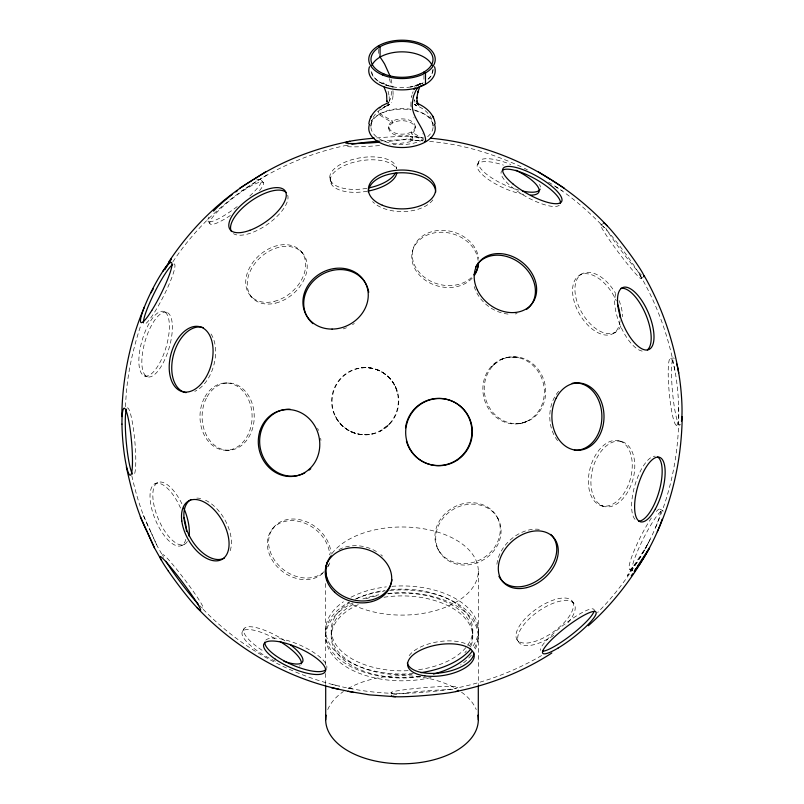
<?xml version="1.0" encoding="UTF-8"?>
<svg xmlns="http://www.w3.org/2000/svg" width="804" height="804" viewBox="0 0 804 804"><rect width="100%" height="100%" fill="white"/><g stroke="black" fill="none" stroke-linecap="round" stroke-linejoin="round"><path stroke-width="0.6" stroke-dasharray="4.02 3.01" d="M427.627 136.71A31.105 17.959 0 0 0 406.332 108.751A31.105 17.959 0 0 0 372.503 132.228A31.105 17.959 0 0 0 423.989 139.233L423.939 137.846M370.895 126.529L370.976 125.143M433.014 69.757L431.547 75.184L426.703 80.581M125.595 406.693C126.258 378.674 132.218 351.087 141.042 324.585M393.015 95.495L392.744 98.098A20.884 12.06 60 0 1 391.267 102.46M371.076 123.987C371.82 116.751 377.267 111.022 383.337 107.535M370.915 125.846L371.136 123.293M411.638 96.761L412.04 94.942M412.321 251.893L412.844 249.984M412.432 93.515L413.105 91.596M655.592 527.364C672.325 489.214 679.913 447.245 678.646 405.648M477.445 164.579L478.742 161.674M387.719 105.867L389.377 99.766L389.307 100.53L389.156 95.505L389.226 96.269L387.829 90.008M650.084 539.434L643.833 551.232M648.537 542.529L645.381 548.469M242.456 631.522L244.024 628.738M388.101 105.043L388.613 104.249L385.93 106.319M172.88 261.802C213.07 201.05 278.697 158.408 350.072 144.63M636.929 562.257L627.371 575.604L646.738 546.087C633.21 570.217 617.231 592.93 597.613 612.517M272.576 528.791L273.822 527.183M388.965 101.887L391.086 97.515L391.437 90.772M387.739 105.535L388.412 104.751L387.448 105.816M416.442 86.289L421.185 82.772L418.1 85.123L420.331 83.244L418.552 85.053L419.376 84.098A58.642 33.858 60 0 1 422.964 82.691M641.25 278.707A33.647 2.472 53 0 0 612.799 237.28A33.647 2.472 53 0 0 609.08 239.441A33.647 2.472 53 0 0 641.25 278.707L642.697 277.43M387.136 426.019L389.689 423.788L379.649 431.346L382.061 429.798M388.292 105.033L387.287 105.887L388.573 104.992A24.522 14.15 60 0 0 391.086 102.721M494.571 364.212L491.696 366.614L497.013 362.192M385.458 106.53L383.97 107.203L386.272 106.027L381.126 109.394L380.011 113.836L392.653 121.133L392.653 122.942L378.483 114.329A24.241 14 60 0 1 378.483 111.374M267.079 174.87L241.572 190.96M387.287 105.796L388.453 105.063L387.498 105.595M541.615 655.551C514.952 671.109 485.686 682.174 455.406 688.264M602.055 224.185L600.829 224.919L602.497 223.924M419.356 84.129L410.723 86.953L412.884 86.52M579.523 275.269L581.895 273.903M613.171 333.539L615.542 332.173M388.242 105.193L389.729 104.389L388.091 105.234M382.935 107.776L384.724 106.831M421.869 83.505L422.934 82.963A31.014 17.899 0 0 1 389.146 86.048A31.014 17.899 0 0 1 370.996 69.305M387.297 103.163L388.995 102.42L387.789 102.942M154.881 483.797L157.695 482.621M181.644 545.514L184.458 544.328M420.753 84.018L414.321 86.189M507.173 357.489L508.54 357.177M520.037 423.527A33.647 30.582 76.8 0 0 536.429 369.136A33.647 30.582 76.8 0 0 484.35 378.855A33.647 30.582 76.8 0 0 520.037 423.527L521.394 423.205A33.647 30.582 76.8 0 0 537.786 368.825A33.647 30.582 76.8 0 0 485.716 378.543A33.647 30.582 76.8 0 0 521.394 423.205M410.723 86.953L411.407 86.812M670.586 358.293L673.893 357.991M676.345 425.276A33.647 4.301 84.8 0 0 675.842 375.93A33.647 4.301 84.8 0 0 668.214 374.151A33.647 4.301 84.8 0 0 676.345 425.276L679.651 424.974M224.919 382.995L227.029 382.995M227.19 450.22L229.301 450.22M395.256 693.42C321.68 691.691 249.702 659.27 199.523 605.462M419.849 137.253L409.889 136.549L423.356 137.574M419.658 140.579L410.161 139.876L423.386 140.921M429.587 141.474C462.159 143.996 493.696 153.896 523.163 167.704M516.359 357.308L507.857 357.328L501.837 359.177L507.857 357.328L514.017 356.875L519.273 357.88M332.102 684.415L339.449 686.013M348.614 687.983L354.222 689.209M379.659 370.785A33.647 33.296 -67.2 0 0 332.193 404.291A33.647 33.296 -67.2 0 0 384.423 428.733A33.647 33.296 -67.2 0 0 379.659 370.785C372.433 367.438 364.152 366.815 356.473 368.825C370.363 364.785 386.503 370.986 393.618 383.659M350.745 431.567C357.971 434.914 366.252 435.537 373.93 433.527C358.875 438.009 341.75 430.13 335.147 415.949L336.786 418.693M166.73 312.334A33.647 12.472 -73.6 0 0 142.027 357.328A33.647 12.472 -73.6 0 0 162.559 364.041A33.647 12.472 -73.6 0 0 166.73 312.334L163.755 311.46A33.647 12.472 -73.6 0 0 139.042 356.453A33.647 12.472 -73.6 0 0 159.574 363.167A33.647 12.472 -73.6 0 0 163.755 311.46M144.499 375.92L147.474 376.805M619.844 441.054A33.647 20.824 -74.8 0 1 622.678 495.143A33.647 20.824 -74.8 0 1 588.438 483.737A33.647 20.824 -74.8 0 1 619.844 441.054L622.376 441.748A33.647 20.824 -74.8 0 1 625.221 495.827A33.647 20.824 -74.8 0 1 590.97 484.42A33.647 20.824 -74.8 0 1 622.376 441.748M600.799 505.565L603.332 506.259M415.909 105.234L414.271 104.389L416.713 105.796M376.242 369.398C384.352 372.413 391.417 378.362 395.035 386.302M354.162 432.954L347.951 430.05L342.574 426.019L338.273 421.195M660.124 509.244L663.079 510.741M629.492 569.101L632.446 570.589M419.276 106.831C426.783 110.47 433.326 117.776 433.105 126.529M524.258 168.187L527.424 169.855M423.989 139.192L411.346 131.936L411.346 133.745L422.844 140.378M379.116 81.837L385.659 84.973L393.277 86.953L385.699 84.812L387.337 85.405L382.815 82.772L385.699 85.556M548.499 182.186C569.363 194.377 587.664 210.497 604.477 227.753M555.031 186.287L562.428 190.96M378.192 81.224L372.955 76.038L370.986 69.757M415.708 105.123L416.713 105.887L415.708 105.033M416.552 105.816L415.387 104.249L415.899 105.043M300.786 251.089L302.314 252.808M250.607 295.912L252.134 297.631M261.421 180.247L263.431 182.85M595.091 611.01L594.076 609.703A33.647 6.311 -37.8 0 0 564.77 624.045A33.647 6.311 -37.8 0 0 540.569 650.376M207.904 220.909L209.924 223.512M572.548 601.683A33.647 14.261 -35 0 1 537.062 640.687A33.647 14.261 -35 0 1 524.55 619.311A33.647 14.261 -35 0 1 572.548 601.683L574.287 604.166M516.892 639.431L518.63 641.924M639.813 274.827C657.612 305.148 669.441 338.715 675.4 373.307M639.009 273.43L641.301 277.39M497.495 517.766A33.647 29.386 -29.4 0 1 464.059 563.644A33.647 29.386 -29.4 0 1 441.245 518.118A33.647 29.386 -29.4 0 1 497.495 517.766L498.299 519.183A33.647 29.386 -29.4 0 1 464.853 565.061A33.647 29.386 -29.4 0 1 442.039 519.535A33.647 29.386 -29.4 0 1 498.299 519.183M437.698 548.589L438.502 550.006M150.609 531.494L157.262 546.087L163.614 557.363M131.816 475.827C136.097 494.55 141.444 513.163 150.167 530.359M143.323 515.334L157.262 546.087M422.874 133.504L423.125 134.157M330.484 180.458L331.549 183.312L330.082 177.634L330.233 180.528M396.211 389.076L395.256 386.402L397.156 392.04M391.015 79.224L392.362 85.626A45.717 26.391 60 0 1 392.583 87.274M389.427 78.561L390.252 81.998A50.813 29.336 60 0 1 391.096 87.003M391.076 692.676L391.377 694.093M396.181 167.232L396.412 168.699M414.924 102.208L414.623 99.766L414.693 100.53M432.864 123.293L432.924 123.987M433.024 125.143L433.085 125.846M412.653 137.213L412.924 140.539M411.045 106.831L410.985 105.867M478.3 571.041L478.3 684.757M472.762 629.984L472.762 636.768M423.929 75.285L423.929 82.42M415.226 126.529A13.226 7.638 0 0 1 395.387 133.142A13.226 7.638 0 0 1 395.387 119.917A13.226 7.638 0 0 1 415.226 126.529L415.226 128.338A13.226 7.638 0 0 1 395.387 134.951A13.226 7.638 0 0 1 395.387 121.726A13.226 7.638 0 0 1 415.226 128.338M388.774 126.529L388.774 128.338M378.503 49.356L378.503 55.004M331.238 629.984L331.238 636.768M325.7 583.533L325.7 664.767M325.7 673.511L325.7 684.757M371.508 120.721A33.225 19.185 0 0 1 410.995 109.877M415.196 110.741A33.225 19.185 0 0 1 431.055 119.032M433.004 69.295A31.014 17.899 0 0 1 427.125 80.239M410.944 105.847A45.717 26.391 60 0 1 411.035 101.344M411.517 97.606A45.717 26.391 60 0 1 411.678 96.792M414.08 117.937A24.522 14.15 60 0 1 413.869 117.495M392.945 90.591A45.717 26.391 60 0 1 393.055 95.515M327.741 709.62A76.3 44.049 0 0 1 343.419 691.52M348.042 688.596A76.3 44.049 0 0 1 455.958 688.596M461.486 692.154A76.3 44.049 0 0 1 476.259 709.62M331.972 553.544A76.3 44.049 0 0 1 440.843 533.122A76.3 44.049 0 0 1 462.29 598.045A76.3 44.049 0 0 1 348.042 602.196M559.282 205.251A33.647 9.97 29.4 0 1 523.876 195.372A33.647 9.97 29.4 0 1 501.515 171.192M376.634 137.926A33.647 2.261 -4.7 0 1 412.452 136.992A33.647 2.261 -4.7 0 1 383.88 141.836M380.362 140.961A33.647 2.261 -4.7 0 1 412.593 140.258A33.647 2.261 -4.7 0 1 389.638 144.63M379.578 145.564A33.647 2.261 -4.7 0 1 348.594 144.951M287.701 195.151A33.647 14.261 -35 0 1 267.883 224.045A33.647 14.261 -35 0 1 233.472 233.632M432.874 199.905A33.647 19.427 0 0 1 403.648 211.593A33.647 19.427 0 0 1 372.584 201.613M354.323 323.419A33.647 29.386 -29.4 0 1 352.494 324.655M346.464 327.751A33.647 29.386 -29.4 0 1 343.218 328.906M517.083 313.6A33.647 26.733 37.8 0 1 515.193 313.932M508.098 314.083A33.647 26.733 37.8 0 1 473.747 284.897M642.245 351.107A33.647 13.869 67.2 0 1 620.427 325.791A33.647 13.869 67.2 0 1 616.698 291.721M557.624 440.682A33.647 26.06 90 0 1 559.061 390.855M496.922 564.307A33.647 24.472 -41.4 0 1 540.549 529.545M635.039 519.404A33.647 12.472 -73.6 0 1 635.552 483.103A33.647 12.472 -73.6 0 1 655.25 456.19M680.496 424.472A33.647 4.301 84.8 0 1 672.526 392.211A33.647 4.301 84.8 0 1 674.355 358.272M641.371 274.958A33.647 2.472 53 0 1 623.391 253.471A33.647 2.472 53 0 1 605.744 228.185M620.839 325.921A33.647 19.427 60 0 1 587.041 320.223A33.647 19.427 60 0 1 579.764 275.491A33.647 19.427 60 0 1 615.542 293.319M619.06 300.535A33.647 19.427 60 0 1 622.507 316.766M620.045 320.545A33.647 19.427 60 0 1 587.292 324.575A33.647 19.427 60 0 1 578.016 276.305A33.647 19.427 60 0 1 616.266 300.867M518.902 190.126A33.647 10.613 24 0 1 478.671 164.86A33.647 10.613 24 0 1 510.872 164.529M539.524 184.468A33.647 10.613 24 0 1 540.429 187.02M523.585 194.407A33.647 10.613 24 0 1 478.852 170.629A33.647 10.613 24 0 1 503.445 165.132M471.315 277.641A33.647 27.135 15.3 0 1 418.522 271.521A33.647 27.135 15.3 0 1 433.929 231.16A33.647 27.135 15.3 0 1 478.611 258.526M472.169 278.174A33.647 27.135 15.3 0 1 418.914 274.516A33.647 27.135 15.3 0 1 432.693 233.23A33.647 27.135 15.3 0 1 478.089 260.436M366.805 188.307A33.647 15.577 -9.1 0 1 329.871 178.558A33.647 15.577 -9.1 0 1 361.398 157.624A33.647 15.577 -9.1 0 1 396.382 168.669M367.277 191.231A33.647 15.577 -9.1 0 1 330.575 182.438A33.647 15.577 -9.1 0 1 357.71 161.302A33.647 15.577 -9.1 0 1 396.141 168.739M256.697 179.925A33.647 6.311 -37.8 0 1 248.516 197.201M237.21 206.578A33.647 6.311 -37.8 0 1 209 217.02M230.366 215.482A33.647 6.311 -37.8 0 1 211.422 218.949A33.647 6.311 -37.8 0 1 248.647 187.342A33.647 6.311 -37.8 0 1 259.25 190.95M174.046 263.933A33.647 4.844 -63.2 0 1 162.931 297.379A33.647 4.844 -63.2 0 1 143.574 323.469M127.213 408.01A33.647 4.301 84.8 0 1 134.62 439.014A33.647 4.301 84.8 0 1 133.846 474.852M211.02 333.962A33.647 20.824 -74.8 0 1 213.623 365.89A33.647 20.824 -74.8 0 1 194.779 391.377M317.58 428.331A33.647 30.582 76.8 0 1 318.505 430.452M320.655 438.22A33.647 30.582 76.8 0 1 320.957 440.481M196.729 498.108A33.647 19.427 60 0 1 201.1 498.631M205.512 500.219A33.647 19.427 60 0 1 229.773 551.695M338.956 549.594A33.647 27.135 15.3 0 1 377.187 552.006M380.825 554.619A33.647 27.135 15.3 0 1 382.503 556.066M632.909 570.78A33.647 4.844 -63.2 0 1 644.034 537.323A33.647 4.844 -63.2 0 1 663.38 511.233M656.305 511.475A33.647 4.844 -63.2 0 1 650.346 538.921A33.647 4.844 -63.2 0 1 629.05 567.071A33.647 4.844 -63.2 0 1 651.381 517.977M553.685 635.381A33.647 14.261 -35 0 1 517.866 636.356A33.647 14.261 -35 0 1 559.403 601.312A33.647 14.261 -35 0 1 565.915 625.07M322.806 573.312A33.647 26.733 37.8 0 1 272.998 561.353A33.647 26.733 37.8 0 1 288.334 520.801A33.647 26.733 37.8 0 1 329.761 554.931M328.534 564.478A33.647 26.733 37.8 0 1 327.479 567.021M324.052 571.704A33.647 26.733 37.8 0 1 274.043 559.433A33.647 26.733 37.8 0 1 290.264 519.123A33.647 26.733 37.8 0 1 331.047 554.318M329.781 562.87A33.647 26.733 37.8 0 1 327.399 567.755M185.794 539.384A33.647 13.869 67.2 0 1 160.559 530.067A33.647 13.869 67.2 0 1 153.122 485.144A33.647 13.869 67.2 0 1 180.669 508.389M187.302 541.494A33.647 13.869 67.2 0 1 161.765 526.097A33.647 13.869 67.2 0 1 155.986 483.918A33.647 13.869 67.2 0 1 182.227 504.46M163.041 556.127A33.647 2.472 53 0 1 185.161 580.217A33.647 2.472 53 0 1 201.553 607.402M300.214 665.581A33.647 9.97 29.4 0 1 299.239 666.164M275.46 661.24A33.647 9.97 29.4 0 1 241.974 633.019A33.647 9.97 29.4 0 1 277.078 639.773M262.104 650.275A33.647 9.97 29.4 0 1 246.275 627.17A33.647 9.97 29.4 0 1 287.048 642.285M265.792 640.175A33.647 10.613 24 0 1 302.013 646.014A33.647 10.613 24 0 1 326.555 668.637M392.895 695.189A33.647 2.261 -4.7 0 1 421.527 691.259A33.647 2.261 -4.7 0 1 454.23 689.721M409.156 655.672A33.647 15.577 -9.1 0 1 439.507 641.542A33.647 15.577 -9.1 0 1 471.054 647.109M387.468 593.523A76.3 44.049 0 0 1 474.712 650.134M471.415 655.059A76.3 44.049 0 0 1 460.581 664.988M431.135 677.481A76.3 44.049 0 0 1 336.695 659.551A76.3 44.049 0 0 1 353.107 602.94M362.865 598.95A76.3 44.049 0 0 1 378.855 594.789M389.669 590.468A76.3 44.049 0 0 1 473.455 649.401M420.874 676.626A76.3 44.049 0 0 1 335.69 655.752A76.3 44.049 0 0 1 348.042 602.799M355.328 599.101A76.3 44.049 0 0 1 384.201 591.111M388.191 593.875A70.762 40.853 0 0 1 469.898 645.461M466.37 650.918A70.762 40.853 0 0 1 464.903 652.667M412.07 674.385A70.762 40.853 0 0 1 338.162 651.582A70.762 40.853 0 0 1 353.78 604.045M365.89 598.809A70.762 40.853 0 0 1 377.267 595.663M383.99 597.251A70.762 40.853 0 0 1 470.44 647.16M420.01 676.275A70.762 40.853 0 0 1 338.233 654.486A70.762 40.853 0 0 1 359.76 603.985M391.89 586.317A76.3 44.049 0 0 1 462.853 603.412A76.3 44.049 0 0 1 472.028 647.481M413.216 673.561A76.3 44.049 0 0 1 335.459 651.552A76.3 44.049 0 0 1 343.419 601.764M351.036 597.201A76.3 44.049 0 0 1 386.362 586.87M391.086 589.613A70.762 40.853 0 0 1 471.506 622.306A70.762 40.853 0 0 1 417.668 669.822M408.09 670.687A70.762 40.853 0 0 1 338.675 648.225A70.762 40.853 0 0 1 349.338 602.698M356.664 598.618A70.762 40.853 0 0 1 385.156 590.307M526.741 421.517L520.721 423.366L514.55 423.819L520.721 423.366L526.741 421.517M274.315 301.349A33.647 24.472 -41.4 0 0 302.324 253.049A33.647 24.472 -41.4 0 0 250.466 266.094A33.647 24.472 -41.4 0 0 274.315 301.349M275.832 303.068A33.647 24.472 -41.4 0 0 303.852 254.767A33.647 24.472 -41.4 0 0 251.984 267.822A33.647 24.472 -41.4 0 0 275.832 303.068M383.98 428.542A33.647 33.296 -67.2 0 0 379.207 370.594A33.647 33.296 -67.2 0 0 331.75 404.111A33.647 33.296 -67.2 0 0 383.98 428.542M204.256 398.161A33.647 26.06 90 0 0 224.577 450.2A33.647 26.06 90 0 0 249.32 401.467A33.647 26.06 90 0 0 204.256 398.161M206.377 398.161A33.647 26.06 90 0 0 226.688 450.2A33.647 26.06 90 0 0 251.441 401.467A33.647 26.06 90 0 0 206.377 398.161M405.085 693.36A33.647 2.261 -4.7 0 0 457.978 687.38A33.647 2.261 -4.7 0 0 410.754 688.978A33.647 2.261 -4.7 0 0 405.085 693.36"/><path stroke-width="1.21" d="M682.224 416.613C681.651 456.139 673.682 495.666 657.32 531.735M121.776 416.613C122.329 379.066 129.655 341.65 144.358 307.068M387.025 100.992L386.945 101.887L386.543 93.636L384.071 87.053M368.835 123.836C369.538 116.952 374.101 111.063 379.659 107.233M419.356 88.018L417.738 92.4L418 91.455L416.824 98.158L416.904 97.264L417.055 101.887L416.974 100.992L418.593 105.083L416.794 103.224M370.453 117.846L371.398 115.977M414.01 89.626L415.055 87.917M150.629 293.229L153.222 288.948M164.87 269.652L171.352 258.928L162.81 271.36M634.617 570.549L635.974 568.488M637.331 566.428L649.562 547.856C633.441 576.87 613.301 603.764 588.307 625.743M168.81 261.853C190.468 229.12 219 200.558 252.577 180.066M631.291 575.775L632.728 573.775M634.155 571.765L639.884 563.755M379.629 107.917L381.81 105.867L387.327 103.153M419.608 86.561L418.06 87.747A32.13 18.552 60 0 0 416.11 90.048L413.748 95.555A50.813 29.336 60 0 0 412.753 100.691C409.487 115.253 422.954 125.354 425.497 138.519A24.241 14 60 0 1 425.507 141.474L424.612 141.393M253.883 179.292C282.847 160.378 315.982 148.137 349.8 141.293M551.846 652.989C522.721 671.953 489.696 684.696 455.687 691.591M239.763 188.166L265.591 171.895M420.452 86.058L421.346 85.606M422.301 85.204L423.306 84.852M424.371 84.531L425.497 84.249L425.497 72.953L423.929 72.048L423.929 73.345M395.528 696.746L369.468 694.867L348.142 691.299M430.381 138.208C497.465 144.207 561.162 176.82 607.141 225.743M196.859 607.472C234.868 647.763 284.696 677.4 338.946 689.269M331.479 687.701L353.84 692.495M416.703 103.163C425.537 106.641 434.09 113.887 435.165 123.836M538.409 171.895L550.117 179.292M551.423 180.066L564.237 188.166M147.705 533.092L154.438 547.856L161.524 560.398M644.115 275.621C661.37 305.711 672.858 338.866 678.707 373.006M432.602 115.977L433.547 117.846M126.328 466.903C131.323 489.123 136.801 511.495 147.212 531.896M140.288 516.701L154.438 547.856M390.131 76.189L384.644 64.089A58.642 33.858 60 0 0 380.061 57.104M478.3 686.003L478.3 719.751M380.071 57.094L380.071 46.722L378.503 45.818L378.503 46.521M325.7 686.003L325.7 719.751M434.522 66.762A33.225 19.185 0 0 1 402 89.877A33.225 19.185 0 0 1 369.478 66.762M434.522 124.409A33.225 19.185 0 0 1 402 147.524A33.225 19.185 0 0 1 369.478 124.409M371.82 65.637A31.014 17.909 0 0 1 402 51.848A31.014 17.909 0 0 1 432.19 65.647M477.898 715.198A76.3 44.049 0 0 1 402 763.8A76.3 44.049 0 0 1 326.102 715.198M327.318 580.066A76.3 44.049 0 0 1 327.318 562.016M502.219 170.418A33.647 9.97 29.4 0 1 536.127 179.423A33.647 9.97 29.4 0 1 560.378 203.533M379.307 142.238A33.647 2.261 -4.7 0 1 345.68 142.901A33.647 2.261 -4.7 0 1 374.362 138.127M351.81 144.298A33.647 2.261 -4.7 0 1 379.207 141.062M231.451 231.532A33.647 14.261 -35 0 1 250.647 201.291A33.647 14.261 -35 0 1 286.234 192.628M368.353 192.196A33.647 19.427 0 0 1 402 172.77A33.647 19.427 0 0 1 435.647 192.196M312.967 323.65A33.647 29.386 -29.4 0 1 322.002 274.415A33.647 29.386 -29.4 0 1 368.745 292.304M475.687 266.998A33.647 26.733 37.8 0 1 521.786 264.556A33.647 26.733 37.8 0 1 526.469 309.49M405.517 427.808A33.647 33.296 -67.2 0 1 455.225 402.714A33.647 33.296 -67.2 0 1 458.923 458.401A33.647 33.296 -67.2 0 1 406.392 440.984M620.748 288.435A33.647 13.869 67.2 0 1 645.351 313.52A33.647 13.869 67.2 0 1 647.371 349.911M572.146 383.297A33.647 26.06 90 0 1 601.864 415.176A33.647 26.06 90 0 1 574.357 450.2M550.69 534.389A33.647 24.472 -41.4 0 1 541.474 577.614A33.647 24.472 -41.4 0 1 498.912 576.307M657.692 456.984A33.647 12.472 -73.6 0 1 658.747 492.54A33.647 12.472 -73.6 0 1 638.537 521.113M676.777 364.011A33.647 4.301 84.8 0 1 681.45 421.145M603.382 223.18A33.647 2.472 53 0 1 625.864 248.557A33.647 2.472 53 0 1 643.592 276.687M617.482 303.982A33.647 19.427 60 0 1 620.125 317.309M540.127 189.221A33.647 10.613 24 0 1 522.399 191M515.856 170.247A33.647 10.613 24 0 1 530.58 195.131M478.611 263.461A33.647 27.135 15.3 0 1 473.938 274.807M478.229 262.918A33.647 27.135 15.3 0 1 474.511 275.199M395.317 173.051A33.647 15.577 -9.1 0 1 369.951 187.674M396.774 173.021A33.647 15.577 -9.1 0 1 368.332 191.04M213.542 211.14A33.647 6.311 -37.8 0 1 232.115 194.578M235.743 191.895A33.647 6.311 -37.8 0 1 237.532 190.618M143.434 322.685A33.647 4.844 -63.2 0 1 154.649 292.304A33.647 4.844 -63.2 0 1 172.649 264.516M132.469 474.038A33.647 4.301 84.8 0 1 126.288 442.21A33.647 4.301 84.8 0 1 126.449 409.226M186.086 392.643A33.647 20.824 -74.8 0 1 173.473 354.876A33.647 20.824 -74.8 0 1 203.201 327.65M304.756 472.953A33.647 30.582 76.8 0 1 260.586 449.526A33.647 30.582 76.8 0 1 290.133 409.236M310.786 468.692A33.647 30.582 76.8 0 1 309.178 470.069M224.477 557.956A33.647 19.427 60 0 1 190.829 538.529A33.647 19.427 60 0 1 190.829 499.676M391.99 579.674A33.647 27.135 15.3 0 1 347.609 598.106A33.647 27.135 15.3 0 1 331.188 555.765M594.045 611.321A33.647 6.311 -37.8 0 1 571.312 634.939A33.647 6.311 -37.8 0 1 542.62 651.23M662.094 519.273A33.647 4.844 -63.2 0 1 636.265 568.368M183.945 517.374A33.647 13.869 67.2 0 1 186.478 531.484M183.885 508.168A33.647 13.869 67.2 0 1 189.03 536.127M198.297 604.166A33.647 2.472 53 0 1 165.915 561.313M280.023 641.502A33.647 9.97 29.4 0 1 301.309 663.863M290.264 644.637A33.647 9.97 29.4 0 1 302.756 661.491A33.647 9.97 29.4 0 1 283.872 661.23M325.921 669.551A33.647 10.613 24 0 1 291.259 664.426A33.647 10.613 24 0 1 264.858 642.135M458.21 690.244A33.647 2.261 -4.7 0 1 425.055 695.49A33.647 2.261 -4.7 0 1 391.508 695.761M473.767 652.687A33.647 15.577 -9.1 0 1 442.642 672.586A33.647 15.577 -9.1 0 1 407.357 663.049M472.028 651.441A76.3 44.049 0 0 1 433.446 674.084M470.782 649.059A76.3 44.049 0 0 1 420.874 672.667M382.503 74.923A33.225 19.185 0 0 0 435.054 61.365A33.225 19.185 0 0 0 388.443 41.868A33.225 19.185 0 0 0 382.503 74.923M383.799 73.888A31.014 17.909 0 0 0 432.843 61.235A31.014 17.909 0 0 0 389.347 43.034A31.014 17.909 0 0 0 383.799 73.888M513.032 183.995A33.647 9.97 29.4 0 0 561.544 201.693A33.647 9.97 29.4 0 0 522.369 169.453A33.647 9.97 29.4 0 0 513.032 183.995M249.883 230.296A33.647 14.261 -35 0 0 285.37 191.302A33.647 14.261 -35 0 0 237.371 208.929A33.647 14.261 -35 0 0 249.883 230.296M382.262 205.191A33.647 19.427 0 0 0 435.466 191.463A33.647 19.427 0 0 0 388.282 171.724A33.647 19.427 0 0 0 382.262 205.191M332.062 329.087A33.647 29.386 -29.4 0 0 365.498 283.209A33.647 29.386 -29.4 0 0 309.249 283.561A33.647 29.386 -29.4 0 0 332.062 329.087M477.435 290.083A33.647 26.733 37.8 0 0 531.424 304.435A33.647 26.733 37.8 0 0 507.404 254.767A33.647 26.733 37.8 0 0 477.435 290.083M458.019 459.597A33.647 33.296 -67.2 0 0 453.255 401.648A33.647 33.296 -67.2 0 0 405.789 435.165A33.647 33.296 -67.2 0 0 458.019 459.597M617.884 305.832A33.647 13.869 67.2 0 0 647.903 349.871A33.647 13.869 67.2 0 0 641.421 299.992A33.647 13.869 67.2 0 0 617.884 305.832M556.157 398.161A33.647 26.06 90 0 0 576.468 450.2A33.647 26.06 90 0 0 601.221 401.467A33.647 26.06 90 0 0 556.157 398.161M526.911 587.573A33.647 24.472 -41.4 0 0 554.931 539.273A33.647 24.472 -41.4 0 0 503.063 552.318A33.647 24.472 -41.4 0 0 526.911 587.573M655.33 509.002A33.647 12.472 -73.6 0 0 659.501 457.295A33.647 12.472 -73.6 0 0 634.798 502.289A33.647 12.472 -73.6 0 0 655.33 509.002M151.805 310.424A33.647 4.844 -63.2 0 0 171.553 262.627A33.647 4.844 -63.2 0 0 145.353 304.605A33.647 4.844 -63.2 0 0 151.805 310.424M121.967 424.1A33.647 4.301 84.8 0 0 130.107 475.224A33.647 4.301 84.8 0 0 129.605 425.879A33.647 4.301 84.8 0 0 121.967 424.1M203.502 381.046A33.647 20.824 -74.8 0 0 200.668 326.967A33.647 20.824 -74.8 0 0 169.262 369.639A33.647 20.824 -74.8 0 0 203.502 381.046M259.782 431.376A33.647 30.582 76.8 0 0 295.46 476.048A33.647 30.582 76.8 0 0 311.862 421.658A33.647 30.582 76.8 0 0 259.782 431.376M181.794 520.952A33.647 19.427 60 0 0 220.276 560.167A33.647 19.427 60 0 0 213.784 509.434A33.647 19.427 60 0 0 181.794 520.952M334.585 592.156A33.647 27.135 15.3 0 0 390.422 585.724A33.647 27.135 15.3 0 0 350.423 547.856A33.647 27.135 15.3 0 0 334.585 592.156M558.167 648.004A33.647 6.311 -37.8 0 0 596.096 612.306A33.647 6.311 -37.8 0 0 553.755 637.612A33.647 6.311 -37.8 0 0 558.167 648.004M168.327 571.051A33.647 2.472 53 0 0 200.497 610.306A33.647 2.472 53 0 0 172.046 568.88A33.647 2.472 53 0 0 168.327 571.051M275.249 659.169A33.647 10.613 24 0 0 325.258 671.541A33.647 10.613 24 0 0 283.179 642.587A33.647 10.613 24 0 0 275.249 659.169M424.824 675.873A33.647 15.577 -9.1 0 0 474.229 655.622A33.647 15.577 -9.1 0 0 423.718 648.758A33.647 15.577 -9.1 0 0 424.824 675.873"/></g></svg>
